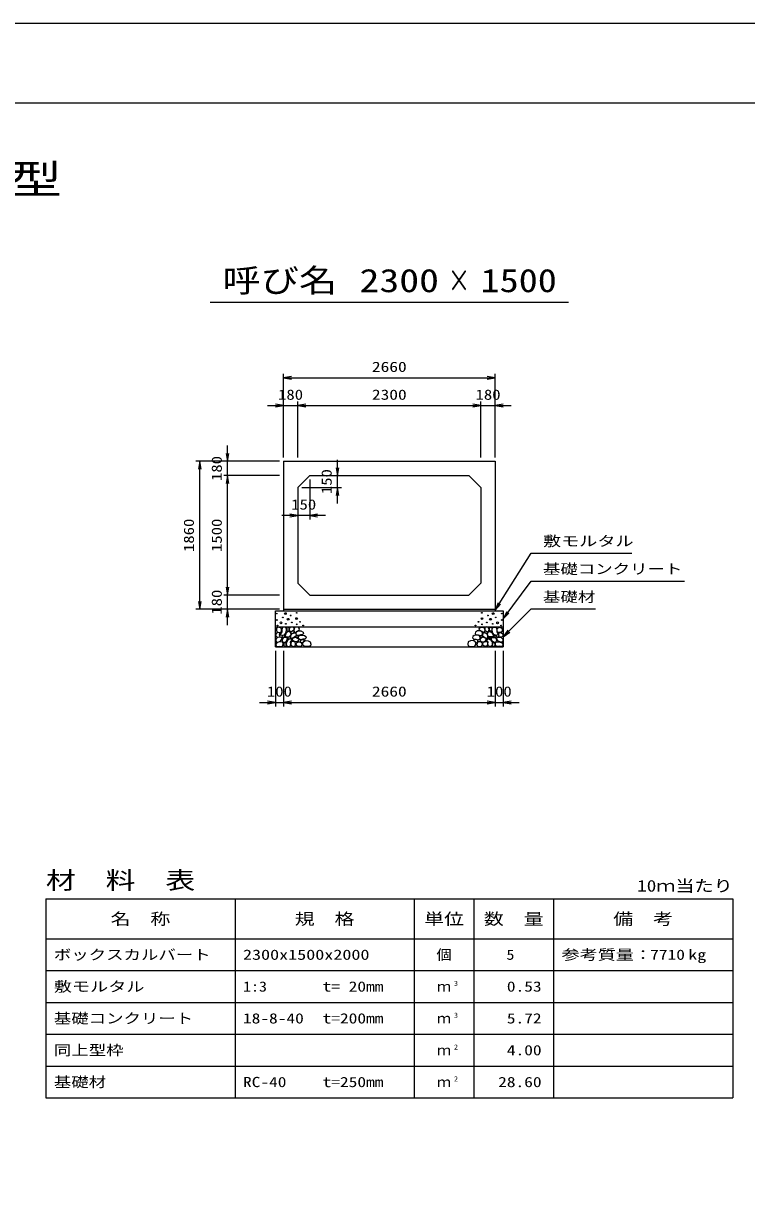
# Model space of a CAD drawing. Units: millimetres at full size. Extents: x 0 to 42050, y 0 to 29700.
# Drawn here: x 24933 to 34009, y 14850 to 29700 of the extents above; entities that cross this region are included whole.
import ezdxf
from ezdxf.enums import TextEntityAlignment as Align

# ---------------------------------------------------------------- set-up
doc = ezdxf.new("R2010")
doc.units = ezdxf.units.MM
for name, color, linetype, lineweight in [('D-DCR-HCHn', 4, 'Continuous', 9), ('D-MTR-FRAM', 7, 'Continuous', 25), ('D-MTR-LINE', 7, 'Continuous', 25), ('D-STR-DIM', 7, 'Continuous', 25), ('D-STR-STRn', 1, 'Continuous', 25), ('D-STR-TXT', 7, 'Continuous', 25), ('D-TTL', 2, 'Continuous', 25), ('D-TTL-TXT', 7, 'Continuous', 25)]:
    doc.layers.add(name, color=color, linetype=linetype, lineweight=lineweight)
doc.layers.add('D-MTR', color=7, linetype='Continuous')
doc.layers.add('D-MTR-TXT', color=7, linetype='Continuous')
doc.styles.add('ＭＳ ゴシック', font='')
doc.styles.get('ＭＳ ゴシック').set_extended_font_data('MS Gothic')

# ---------------------------------------------------------------- blocks, each defined once
blk = doc.blocks.new('open_arrow')
at = {"color": 0, "linetype": 'Continuous', "lineweight": -2}
blk.add_lwpolyline([(7.5, 1.25), (0, 0), (7.5, -1.25)], dxfattribs=at)

msp = doc.modelspace()

# ---------------------------------------------------------------- linework, layer by layer
at = {"layer": 'D-DCR-HCHn'}
for points in [[(28104.101, 22037.26), (28095.433, 22011.256), (28106.99, 21993.92), (28135.883, 21991.03), (28155.61, 21999.499), (28147.441, 22019.924), (28153.219, 22031.481), (28141.662, 22043.038), (28124.326, 22048.817)], [(28158.944, 21941.261), (28180.346, 21973.365), (28177.671, 21981.39), (28148.243, 21989.416), (28121.49, 21986.741), (28102.763, 21970.689), (28100.087, 21951.962), (28102.763, 21933.235), (28124.165, 21927.884)], [(28158.998, 22109.493), (28132.994, 22115.271), (28109.879, 22103.714), (28106.99, 22077.71), (28112.769, 22057.485), (28141.662, 22048.817), (28161.887, 22048.817), (28170.555, 22063.263), (28170.555, 22095.046)], [(28182.112, 22112.382), (28173.444, 22086.378), (28176.334, 22057.485), (28156.109, 22025.702), (28182.112, 22011.256), (28211.006, 22025.702), (28228.342, 22048.817), (28234.12, 22086.378), (28228.342, 22106.603), (28211.006, 22115.271)], [(28187.891, 22011.256), (28173.444, 21999.698), (28179.223, 21991.03), (28199.448, 21991.03), (28208.116, 21993.92), (28213.895, 22005.477), (28205.227, 22014.145)], [(28233.852, 21941.261), (28247.229, 21973.365), (28236.527, 21986.741), (28204.424, 21986.741), (28191.047, 21981.39), (28177.671, 21962.663), (28177.671, 21946.612), (28191.047, 21925.209), (28207.099, 21922.534)], [(28231.231, 22043.038), (28216.784, 22008.366), (28228.342, 21993.92), (28263.013, 21993.92), (28277.46, 21999.698), (28291.907, 22019.924), (28291.907, 22037.26), (28277.46, 22060.374), (28260.124, 22063.263)], [(28237.01, 22106.603), (28237.01, 22071.931), (28251.456, 22063.263), (28265.903, 22071.931), (28268.792, 22092.157), (28265.903, 22109.493), (28245.678, 22115.271)], [(28273.982, 21970.689), (28287.358, 21981.39), (28282.007, 21989.416), (28263.28, 21989.416), (28255.254, 21986.741), (28249.904, 21976.04), (28257.93, 21968.014)], [(28285.601, 22058.845), (28273.999, 22066.941), (28272.006, 22094.16), (28281.557, 22115.616), (28305.582, 22118.128), (28325.263, 22112.156), (28326.848, 22100.53), (28324.014, 22076.921), (28308.752, 22067.586)], [(28301.681, 22034.73), (28313.297, 22040.817), (28324.296, 22046.161), (28330.86, 22059.065), (28325.554, 22067.961), (28315.968, 22070.014), (28300.137, 22061.115), (28288.42, 22052.605), (28289.515, 22044.944), (28293.895, 22037.527)], [(28303.109, 21973.224), (28290.35, 21977.579), (28289.086, 22005.688), (28299.964, 22030.928), (28330.015, 22045.156), (28352.452, 22039.405), (28353.795, 22008.924), (28343.477, 21996.886), (28315.401, 21981.311)], [(28363.981, 21930.925), (28328.607, 21937.521), (28313.56, 21949.658), (28308.808, 21968.655), (28323.492, 21983.022), (28352.102, 21991.082), (28373.749, 21978.154), (28387.74, 21960.74), (28383.78, 21943.062)], [(28351.239, 22051.998), (28361.02, 22063.092), (28378.359, 22069.342), (28392.287, 22078.717), (28396.55, 22093.49), (28390.013, 22107.695), (28376.369, 22116.218), (28360.845, 22117.886), (28345.522, 22115.424), (28335.719, 22106.98), (28328.918, 22089.457), (28327.379, 22072.722), (28331.1, 22062.871), (28333.729, 22053.23), (28342.948, 22049.842)], [(28382.239, 21993.692), (28382.239, 22004.551), (28375.72, 22009.466), (28364.97, 22010.609), (28356.278, 22007.18), (28353.19, 21996.664), (28360.738, 21988.891), (28370.802, 21984.319), (28380.409, 21988.319)], [(28372.727, 22012.135), (28362.952, 22015.066), (28358.675, 22020.928), (28355.905, 22036.938), (28359.816, 22058.619), (28385.776, 22068.926), (28415.648, 22068.926), (28443.03, 22053.998), (28447.653, 22038.004), (28443.385, 22026.63), (28430.583, 22021.299), (28409.247, 22017.745), (28382.931, 22012.013)], [(28408.634, 21955.297), (28400.545, 21959.592), (28389.424, 21967.928), (28384.874, 21976.518), (28384.874, 21995.212), (28398.523, 22010.37), (28428.349, 22014.159), (28460.449, 22010.117), (28476.12, 21998.585), (28480.164, 21980.462), (28467.761, 21969.388), (28457.436, 21965.361), (28440.312, 21963.128), (28424.987, 21960.305)], [(30641.366, 21955.297), (30649.455, 21959.592), (30660.576, 21967.928), (30665.126, 21976.518), (30665.126, 21995.212), (30651.477, 22010.37), (30621.651, 22014.159), (30589.551, 22010.117), (30573.88, 21998.585), (30569.836, 21980.462), (30582.239, 21969.388), (30592.564, 21965.361), (30609.688, 21963.128), (30625.013, 21960.305)], [(30677.273, 22012.135), (30687.048, 22015.066), (30691.325, 22020.928), (30694.095, 22036.938), (30690.184, 22058.619), (30664.224, 22068.926), (30634.352, 22068.926), (30606.97, 22053.998), (30602.347, 22038.004), (30606.615, 22026.63), (30619.417, 22021.299), (30640.753, 22017.745), (30667.069, 22012.013)], [(30698.761, 22051.998), (30688.98, 22063.092), (30671.641, 22069.342), (30657.713, 22078.717), (30653.45, 22093.49), (30659.987, 22107.695), (30673.631, 22116.218), (30689.155, 22117.886), (30704.478, 22115.424), (30714.281, 22106.98), (30721.082, 22089.457), (30722.621, 22072.722), (30718.9, 22062.871), (30716.271, 22053.23), (30707.052, 22049.842)], [(30686.019, 21930.925), (30721.393, 21937.521), (30736.44, 21949.658), (30741.192, 21968.655), (30726.508, 21983.022), (30697.898, 21991.082), (30676.251, 21978.154), (30662.26, 21960.74), (30666.22, 21943.062)], [(30667.761, 21993.692), (30667.761, 22004.551), (30674.28, 22009.466), (30685.03, 22010.609), (30693.722, 22007.18), (30696.81, 21996.664), (30689.262, 21988.891), (30679.198, 21984.319), (30669.591, 21988.319)], [(30746.891, 21973.224), (30759.65, 21977.579), (30760.914, 22005.688), (30750.036, 22030.928), (30719.985, 22045.156), (30697.548, 22039.405), (30696.205, 22008.924), (30706.523, 21996.886), (30734.599, 21981.311)], [(30748.319, 22034.73), (30736.703, 22040.817), (30725.704, 22046.161), (30719.14, 22059.065), (30724.446, 22067.961), (30734.032, 22070.014), (30749.863, 22061.115), (30761.58, 22052.605), (30760.485, 22044.944), (30756.105, 22037.527)], [(30764.399, 22058.845), (30776.001, 22066.941), (30777.994, 22094.16), (30768.443, 22115.616), (30744.418, 22118.128), (30724.737, 22112.156), (30723.152, 22100.53), (30725.986, 22076.921), (30741.248, 22067.586)], [(30818.769, 22043.038), (30833.216, 22008.366), (30821.658, 21993.92), (30786.987, 21993.92), (30772.54, 21999.698), (30758.093, 22019.924), (30758.093, 22037.26), (30772.54, 22060.374), (30789.876, 22063.263)], [(30776.018, 21970.689), (30762.642, 21981.39), (30767.993, 21989.416), (30786.72, 21989.416), (30794.746, 21986.741), (30800.096, 21976.04), (30792.07, 21968.014)], [(30812.99, 22106.603), (30812.99, 22071.931), (30798.544, 22063.263), (30784.097, 22071.931), (30781.208, 22092.157), (30784.097, 22109.493), (30804.322, 22115.271)], [(30816.148, 21941.261), (30802.771, 21973.365), (30813.473, 21986.741), (30845.576, 21986.741), (30858.953, 21981.39), (30872.329, 21962.663), (30872.329, 21946.612), (30858.953, 21925.209), (30842.901, 21922.534)], [(30867.888, 22112.382), (30876.556, 22086.378), (30873.666, 22057.485), (30893.891, 22025.702), (30867.888, 22011.256), (30838.994, 22025.702), (30821.658, 22048.817), (30815.88, 22086.378), (30821.658, 22106.603), (30838.994, 22115.271)], [(30862.109, 22011.256), (30876.556, 21999.698), (30870.777, 21991.03), (30850.552, 21991.03), (30841.884, 21993.92), (30836.105, 22005.477), (30844.773, 22014.145)], [(30891.056, 21941.261), (30869.654, 21973.365), (30872.329, 21981.39), (30901.757, 21989.416), (30928.51, 21986.741), (30947.237, 21970.689), (30949.913, 21951.962), (30947.237, 21933.235), (30925.835, 21927.884)], [(30891.002, 22109.493), (30917.006, 22115.271), (30940.121, 22103.714), (30943.01, 22077.71), (30937.231, 22057.485), (30908.338, 22048.817), (30888.113, 22048.817), (30879.445, 22063.263), (30879.445, 22095.046)], [(30945.899, 22037.26), (30954.567, 22011.256), (30943.01, 21993.92), (30914.117, 21991.03), (30894.39, 21999.499), (30902.559, 22019.924), (30896.781, 22031.481), (30908.338, 22043.038), (30925.674, 22048.817)], [(28169.645, 21874.378), (28188.372, 21882.404), (28193.723, 21909.157), (28183.021, 21927.884), (28164.294, 21933.235), (28140.217, 21930.56), (28113.464, 21919.859), (28100.087, 21903.807), (28100.087, 21885.08), (28108.113, 21874.378), (28140.217, 21877.054)], [(28228.502, 21882.404), (28228.502, 21914.508), (28215.125, 21922.534), (28201.749, 21914.508), (28199.073, 21895.781), (28201.749, 21879.729), (28220.476, 21874.378)], [(28279.332, 21877.054), (28287.358, 21901.131), (28284.683, 21927.884), (28303.41, 21957.313), (28279.332, 21970.689), (28252.579, 21957.313), (28236.527, 21935.91), (28231.177, 21901.131), (28236.527, 21882.404), (28252.579, 21874.378)], [(28300.735, 21879.729), (28324.812, 21874.378), (28346.215, 21885.08), (28348.89, 21909.157), (28343.539, 21927.884), (28316.786, 21935.91), (28298.059, 21935.91), (28290.033, 21922.534), (28290.033, 21893.106)], [(28359.869, 21916.931), (28378.084, 21932.234), (28404.219, 21931.97), (28422.17, 21916.931), (28424.81, 21889.227), (28412.666, 21873.924), (28378.876, 21871.549), (28362.509, 21881.311), (28355.645, 21903.738)], [(28429.876, 21917.808), (28417.748, 21923.743), (28411.39, 21930.697), (28412.71, 21947.843), (28422.307, 21956.236), (28442.7, 21961.151), (28459.015, 21961.271), (28464.293, 21949.761), (28452.814, 21939.51), (28442.239, 21930.35), (28438.573, 21921.331)], [(28473.293, 21872.112), (28456.233, 21876.916), (28444.939, 21884.601), (28439.893, 21899.011), (28437.01, 21912.7), (28448.544, 21933.594), (28471.131, 21947.524), (28505.492, 21942), (28532.645, 21931.913), (28539.133, 21901.652), (28533.366, 21879.317), (28506.934, 21872.593)], [(30576.707, 21872.112), (30593.767, 21876.916), (30605.061, 21884.601), (30610.107, 21899.011), (30612.99, 21912.7), (30601.456, 21933.594), (30578.869, 21947.524), (30544.508, 21942), (30517.355, 21931.913), (30510.867, 21901.652), (30516.634, 21879.317), (30543.066, 21872.593)], [(30620.124, 21917.808), (30632.252, 21923.743), (30638.61, 21930.697), (30637.29, 21947.843), (30627.693, 21956.236), (30607.3, 21961.151), (30590.985, 21961.271), (30585.707, 21949.761), (30597.186, 21939.51), (30607.761, 21930.35), (30611.427, 21921.331)], [(30690.131, 21916.931), (30671.916, 21932.234), (30645.781, 21931.97), (30627.83, 21916.931), (30625.19, 21889.227), (30637.334, 21873.924), (30671.124, 21871.549), (30687.491, 21881.311), (30694.355, 21903.738)], [(30749.265, 21879.729), (30725.188, 21874.378), (30703.785, 21885.08), (30701.11, 21909.157), (30706.461, 21927.884), (30733.214, 21935.91), (30751.941, 21935.91), (30759.967, 21922.534), (30759.967, 21893.106)], [(30770.668, 21877.054), (30762.642, 21901.131), (30765.317, 21927.884), (30746.59, 21957.313), (30770.668, 21970.689), (30797.421, 21957.313), (30813.473, 21935.91), (30818.823, 21901.131), (30813.473, 21882.404), (30797.421, 21874.378)], [(30821.498, 21882.404), (30821.498, 21914.508), (30834.875, 21922.534), (30848.251, 21914.508), (30850.927, 21895.781), (30848.251, 21879.729), (30829.524, 21874.378)], [(30880.355, 21874.378), (30861.628, 21882.404), (30856.277, 21909.157), (30866.979, 21927.884), (30885.706, 21933.235), (30909.783, 21930.56), (30936.536, 21919.859), (30949.913, 21903.807), (30949.913, 21885.08), (30941.887, 21874.378), (30909.783, 21877.054)]]:
    msp.add_lwpolyline(points, close=True, dxfattribs=at)
for centre, radius in [((28111.091, 22286.145), 4.5), ((28220.004, 22286.145), 11.25), ((28362.197, 22295.221), 4.5), ((30687.803, 22295.221), 4.5), ((30829.996, 22286.145), 11.25), ((30938.909, 22286.145), 4.5), ((28112.803, 22205.879), 4.5), ((28121.905, 22137.286), 4.5), ((28164.855, 22170.444), 11.25), ((28188.437, 22238.641), 4.5), ((28226.552, 22158.646), 4.5), ((28254.996, 22214.955), 11.25), ((28286.563, 22262.459), 4.5), ((28300.06, 22175.807), 4.5), ((28360.741, 22223.204), 11.25), ((28361.763, 22151.675), 4.5), ((28403.942, 22183.293), 4.5), ((28443.193, 22137.037), 4.5), ((30606.807, 22137.037), 4.5), ((30646.058, 22183.293), 4.5), ((30689.259, 22223.204), 11.25), ((30688.237, 22151.675), 4.5), ((30749.94, 22175.807), 4.5), ((30763.437, 22262.459), 4.5), ((30795.004, 22214.955), 11.25), ((30823.448, 22158.646), 4.5), ((30861.563, 22238.641), 4.5), ((30885.145, 22170.444), 11.25), ((30928.095, 22137.286), 4.5), ((30937.197, 22205.879), 4.5)]:
    msp.add_circle(centre, radius, dxfattribs=at)
at = {"layer": 'D-MTR-FRAM'}
for p, q in [((25212.5, 18700), (33837.5, 18700)), ((25212.5, 18700), (25212.5, 16200)), ((33837.5, 18700), (33837.5, 16200)), ((25212.5, 16200), (33837.5, 16200))]:
    msp.add_line(p, q, dxfattribs=at)
at = {"layer": 'D-MTR-LINE'}
for p, q in [((27587.5, 18700), (27587.5, 16200)), ((29837.5, 18700), (29837.5, 16200)), ((30587.5, 18700), (30587.5, 16200)), ((31587.5, 18700), (31587.5, 16200)), ((25212.5, 18200), (33837.5, 18200)), ((25212.5, 17800), (33837.5, 17800)), ((25212.5, 17400), (33837.5, 17400)), ((25212.5, 17000), (33837.5, 17000)), ((25212.5, 16600), (33837.5, 16600))]:
    msp.add_line(p, q, dxfattribs=at)
at = {"layer": 'D-STR-DIM'}
for p, q in [((28195, 24250), (28195, 25300)), ((28195, 25250), (30855, 25250)), ((30855, 24250), (30855, 25300)), ((28195, 24250), (28195, 24950)), ((28375, 24250), (28375, 24950)), ((28375, 24250), (28375, 24950)), ((30675, 24250), (30675, 24950)), ((30675, 24250), (30675, 24950)), ((30855, 24250), (30855, 24950)), ((27995, 24900), (28575, 24900)), ((28375, 24900), (30675, 24900)), ((30475, 24900), (31055, 24900)), ((27495, 23820), (27495, 24400)), ((28875, 23670), (28875, 24220)), ((28145, 24200), (27095, 24200)), ((27145, 22340), (27145, 24200)), ((28145, 24200), (27445, 24200)), ((28145, 24020), (27445, 24020)), ((28145, 24020), (27445, 24020)), ((27495, 22520), (27495, 24020)), ((28525, 23970), (28525, 23470)), ((28575, 24020), (28925, 24020)), ((28375, 23820), (28375, 23470)), ((28425, 23870), (28925, 23870)), ((28725, 23520), (28175, 23520)), ((27495, 22140), (27495, 22720)), ((28145, 22520), (27445, 22520)), ((28145, 22520), (27445, 22520)), ((28145, 22340), (27095, 22340)), ((28145, 22340), (27445, 22340)), ((28095, 21820), (28095, 21120)), ((28195, 21820), (28195, 21120)), ((28195, 21820), (28195, 21120)), ((30855, 21820), (30855, 21120)), ((30855, 21820), (30855, 21120)), ((30955, 21820), (30955, 21120)), ((27895, 21170), (28395, 21170)), ((28195, 21170), (30855, 21170)), ((30655, 21170), (31155, 21170))]:
    msp.add_line(p, q, dxfattribs=at)
at = {"layer": 'D-STR-STRn'}
for p, q in [((28195, 24200), (30855, 24200)), ((28195, 24200), (28195, 22340)), ((30855, 24200), (30855, 22340)), ((28375, 23870), (28525, 24020)), ((28525, 24020), (30525, 24020)), ((30525, 24020), (30675, 23870)), ((28375, 23870), (28375, 22670)), ((30675, 23870), (30675, 22670)), ((28525, 22520), (28375, 22670)), ((30675, 22670), (30525, 22520)), ((28525, 22520), (30525, 22520)), ((28095, 21870), (28095, 22320)), ((28095, 22320), (30955, 22320)), ((28195, 22340), (28195, 22320)), ((28195, 22340), (30855, 22340)), ((30855, 22340), (30855, 22320)), ((30955, 22320), (30955, 21870)), ((28095, 22120), (30955, 22120)), ((28095, 21870), (30955, 21870))]:
    msp.add_line(p, q, dxfattribs=at)
at = {"layer": 'D-STR-TXT'}
for points in [[(30855, 22330), (31305, 23045), (31405, 23045), (32571.624, 23045)], [(30955, 22220), (31305, 22695), (31405, 22695), (33230.761, 22695)], [(30955, 21995), (31305, 22345), (31405, 22345), (32112.36, 22345)]]:
    msp.add_lwpolyline(points, dxfattribs=at)
at = {"layer": 'D-TTL'}
for points in [[(0, 0), (42050, 0), (42050, 29700), (0, 29700)], [(1000, 1000), (41050, 1000), (41050, 28700), (1000, 28700)]]:
    msp.add_lwpolyline(points, close=True, dxfattribs=at)
at = {"layer": 'D-TTL-TXT'}
msp.add_line((27275, 26200), (31775, 26200), dxfattribs=at)

# ---------------------------------------------------------------- block references
at = {"layer": 'D-STR-DIM', "xscale": 13.3, "yscale": 13.3}
for p in [(28195, 25250), (28375, 24900), (28375, 24900), (30855, 24900), (28525, 23520), (28195, 21170), (28195, 21170), (30955, 21170)]:
    msp.add_blockref('open_arrow', p, dxfattribs=at)
for p, rotation in [((30855, 25250), 180), ((28195, 24900), 180), ((30675, 24900), 180), ((30675, 24900), 180), ((27495, 24200), 90), ((27145, 24200), 270), ((28875, 24020), 90), ((27495, 24020), 270), ((27495, 24020), 270), ((28875, 23870), 270), ((28375, 23520), 180), ((27495, 22520), 90), ((27495, 22520), 90), ((27145, 22340), 90), ((27495, 22340), 270), ((28095, 21170), 180), ((30855, 21170), 180), ((30855, 21170), 180)]:
    msp.add_blockref('open_arrow', p, dxfattribs=dict(at, rotation=rotation))
at = {"layer": 'D-STR-TXT', "xscale": 13.3, "yscale": 13.3}
for p, rotation in [((30855, 22330), 57.8), ((30955, 22220), 53.6), ((30955, 21995), 45)]:
    msp.add_blockref('open_arrow', p, dxfattribs=dict(at, rotation=rotation))

# ---------------------------------------------------------------- texts
at = {"layer": 'D-MTR', "style": 'ＭＳ ゴシック', "width": 1.25}
msp.add_text('材\u3000料\u3000表', height=219.9, dxfattribs=at).set_placement((25212.5, 18760), align=Align.BOTTOM_LEFT)
at = {"layer": 'D-MTR', "style": 'ＭＳ ゴシック', "width": 1.2}
msp.add_text('10ｍ当たり', height=146.6, dxfattribs=at).set_placement((33837.5, 18748.333), align=Align.BOTTOM_RIGHT)
at = {"layer": 'D-MTR-TXT', "style": 'ＭＳ ゴシック'}
for s, height, width, p in [('名\u3000称', 146.6, 1.25, (26400, 18450)), ('規\u3000格', 146.6, 1.25, (28712.5, 18450)), ('単位', 146.6, 1.25, (30212.5, 18450)), ('数\u3000量', 146.6, 1.25, (31087.5, 18450)), ('備\u3000考', 146.6, 1.25, (32712.5, 18450)), ('個', 128.3, 1.1, (30212.5, 18000))]:
    msp.add_text(s, height=height, dxfattribs=dict(at, width=width)).set_placement(p, align=Align.MIDDLE_CENTER)
for s, width, p in [('ボックスカルバート', 1.25, (25312.5, 18000)), ('2300x1500x2000', 1.3, (27687.5, 18000)), ('参考質量：    kg', 1.3, (31687.5, 18000)), ('敷モルタル', 1.3, (25312.5, 17600)), ('1:3', 1.15, (27687.5, 17600)), ('t= 20mm', 1.25, (28687.5, 17600)), ('基礎コンクリート', 1.25, (25312.5, 17200)), ('18-8-40', 1.25, (27687.5, 17200)), ('t=200mm', 1.25, (28687.5, 17200)), ('同上型枠', 1.25, (25312.5, 16800)), ('基礎材', 1.25, (25312.5, 16400)), ('RC-40', 1.25, (27687.5, 16400)), ('t=250mm', 1.25, (28687.5, 16400))]:
    msp.add_text(s, height=128.3, dxfattribs=dict(at, width=width)).set_placement(p, align=Align.MIDDLE_LEFT)
for s, width, p in [('5', 1.15, (31096.383, 18000)), ('7710', 1.25, (33237.5, 18000)), ('0.53', 1.25, (31437.5, 17600)), ('5.72', 1.25, (31437.5, 17200)), ('4.00', 1.25, (31437.5, 16800)), ('28.60', 1.25, (31437.5, 16400))]:
    msp.add_text(s, height=128.3, dxfattribs=dict(at, width=width)).set_placement(p, align=Align.MIDDLE_RIGHT)
for p in [(30212.5, 17600), (30212.5, 17200), (30212.5, 16800), (30212.5, 16400)]:
    msp.add_text('ｍ', height=128.3, dxfattribs=at).set_placement(p, align=Align.MIDDLE_CENTER)
at = {"layer": 'D-MTR-TXT', "style": 'ＭＳ ゴシック', "width": 1.15}
for s, p in [('3', (30337.5, 17588.333)), ('3', (30337.5, 17188.333)), ('2', (30337.5, 16788.333)), ('2', (30337.5, 16388.333))]:
    msp.add_text(s, height=64.15, dxfattribs=at).set_placement(p, align=Align.BOTTOM_LEFT)
at = {"layer": 'D-STR-DIM', "style": 'ＭＳ ゴシック'}
for s, width, p in [('2660', 1.25, (29525, 25387.5)), ('180', 1.2, (28285, 25037.5)), ('2300', 1.25, (29525, 25037.5)), ('180', 1.2, (30765, 25037.5)), ('150', 1.2, (28450, 23657.5)), ('100', 1.2, (28145, 21307.5)), ('2660', 1.25, (29525, 21307.5)), ('100', 1.2, (30905, 21307.5))]:
    msp.add_text(s, height=128.3, dxfattribs=dict(at, width=width)).set_placement(p, align=Align.MIDDLE_CENTER)
at = {"layer": 'D-STR-DIM', "style": 'ＭＳ ゴシック', "width": 1.2}
for s, p in [('180', (27357.5, 24110)), ('150', (28737.5, 23945)), ('1860', (27007.5, 23270)), ('1500', (27357.5, 23270)), ('180', (27357.5, 22430))]:
    msp.add_text(s, height=128.3, rotation=90, dxfattribs=at).set_placement(p, align=Align.MIDDLE_CENTER)
at = {"layer": 'D-STR-TXT', "style": 'ＭＳ ゴシック'}
for s, width, p in [('敷モルタル', 1.3, (31455, 23095)), ('基礎コンクリート', 1.25, (31455, 22745)), ('基礎材', 1.25, (31455, 22395))]:
    msp.add_text(s, height=128.3, dxfattribs=dict(at, width=width)).set_placement(p, align=Align.BOTTOM_LEFT)
at = {"layer": 'D-TTL-TXT', "style": 'ＭＳ ゴシック'}
for s, height, width, p in [('PCボックスカルバート 協会型', 366.6, 1.3, (21025, 27450)), ('呼び名', 293.3, 1.2, (28150, 26237.5)), ('2300', 293.3, 1.25, (29650, 26237.5)), ('×', 293.3, 0.7, (30400, 26237.5)), ('1500', 293.3, 1.2, (31150, 26237.5))]:
    msp.add_text(s, height=height, dxfattribs=dict(at, width=width)).set_placement(p, align=Align.BOTTOM_CENTER)

doc.saveas('drawing.dxf')
